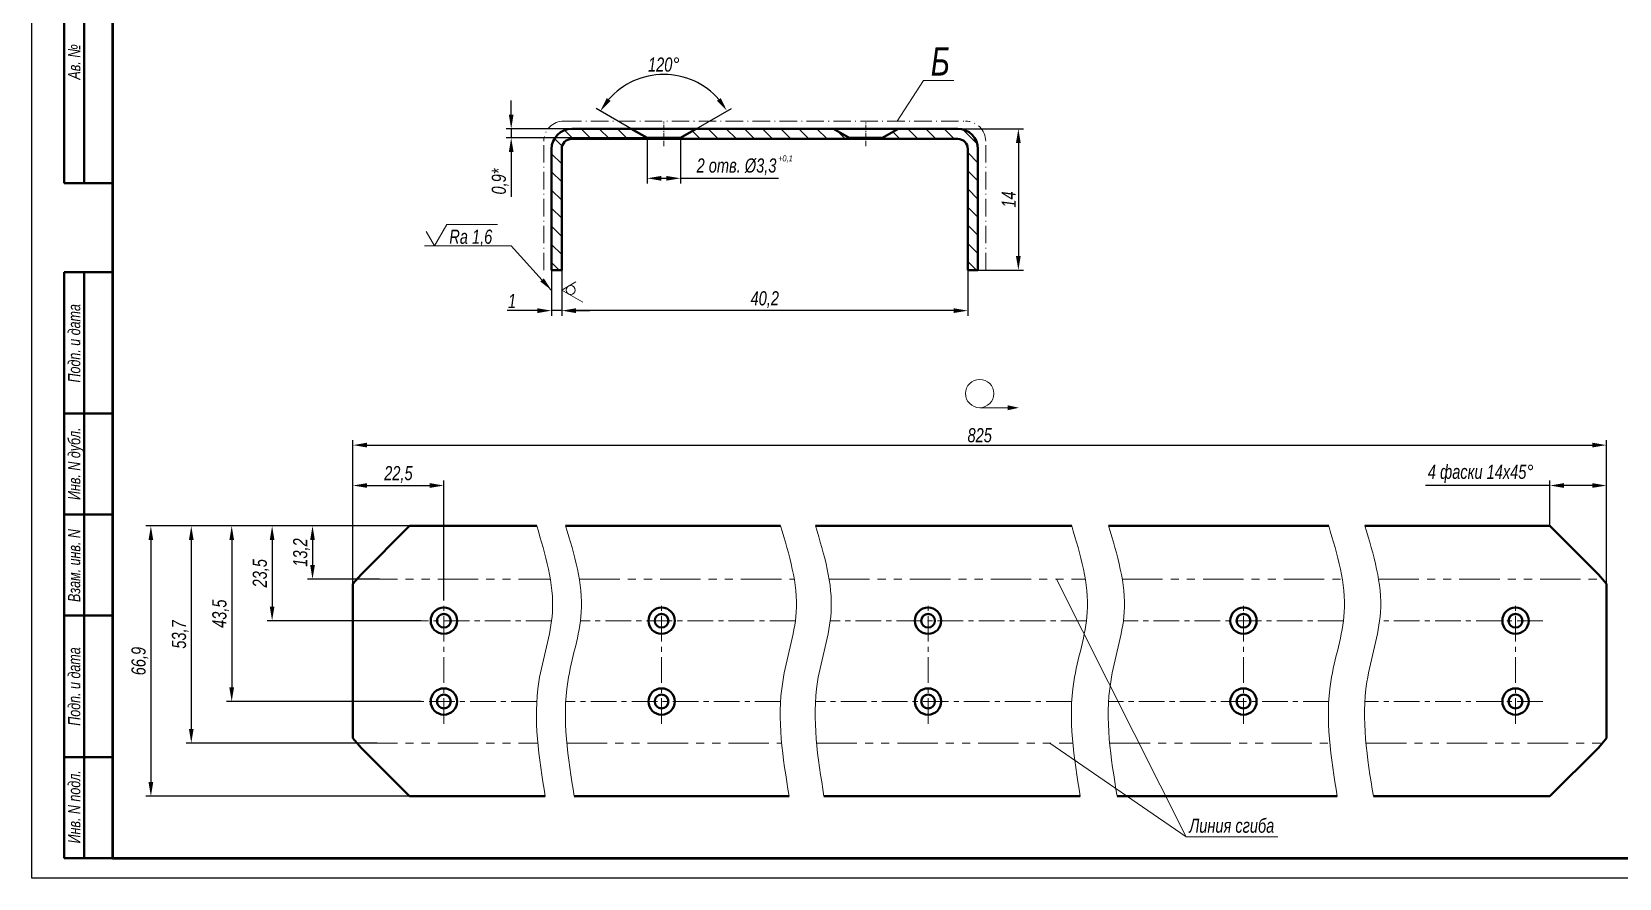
# Model space of a CAD drawing. Header units: millimetres. Extents: x 9978 to 17165, y -24193 to -22992.
# Drawn here: x 9977.6 to 10370.5, y -23412.2 to -23202.7 of the extents above; entities that cross this region are included whole.
import ezdxf

# ---------------------------------------------------------------- set-up
doc = ezdxf.new("R2010")
doc.units = ezdxf.units.MM
for name, pattern in [('LT_03', [20.32, 12.7, -2.54, 2.54, -2.54]), ('LT_04', [20, 10, -2, 2, -2, 2, -2]), ('LT_08', [10.16, 6.35, -1.27, 1.27, -1.27]), ('LT_09', [0.37, 0.24, -0.06, 0.01, -0.06])]:
    doc.linetypes.add(name, pattern=pattern)
for name, color, linetype, lineweight in [('Layer_01', 3, 'Continuous', 13), ('Layer_02', 5, 'LT_04', 13), ('Layer_05', 7, 'Continuous', 40), ('Layer_07', 3, 'Continuous', 13), ('Layer_08', 1, 'Continuous', 15), ('Layer_09', 6, 'Continuous', 15), ('Layer_10', 1, 'LT_03', 15), ('Layer_13', 1, 'Continuous', 13), ('Layer_15', 7, 'Continuous', 40), ('Layer_17', 7, 'Continuous', 50), ('Layer_18', 7, 'Continuous', 18)]:
    doc.layers.add(name, color=color, linetype=linetype, lineweight=lineweight)
doc.styles.add('Style_01', font='ARIALNI.TTF', dxfattribs={"width": 0.9, "height": 3.5})
doc.dimstyles.new('DimStyle_04', dxfattribs={"dimtxt": 3.5, "dimasz": 3.5, "dimexe": 1.25, "dimexo": 0, "dimtad": 1, "dimtxsty": 'Style_01', "dimcen": 2.5, "dimazin": 3, "dimtfac": 1, "dimtmove": 0, "dimatfit": 3})
doc.dimstyles.new('DimStyle_05', dxfattribs={"dimtxt": 3.5, "dimasz": 3.5, "dimexe": 1.25, "dimexo": 0, "dimtad": 1, "dimtxsty": 'Style_01', "dimcen": 0, "dimazin": 3, "dimtfac": 1, "dimtmove": 0, "dimatfit": 3})
pattern_1 = [(315, (0, -2.023), (2.24506403, 2.24506403), [])]

# ---------------------------------------------------------------- blocks, each defined once
blk = doc.blocks.new('Block_18')
at = {"layer": 'Layer_05', "linetype": 'Continuous'}
for p, q in [((8, 172), (8, 292)), ((13, 172), (13, 292)), ((8, 172), (20, 172)), ((8, 5), (8, 150)), ((8, 150), (20, 150)), ((13, 5), (13, 150)), ((8, 115), (20, 115)), ((8, 90), (20, 90)), ((8, 65), (20, 65)), ((8, 30), (20, 30)), ((8, 5), (20, 5))]:
    blk.add_line(p, q, dxfattribs=at)
at = {"layer": 'Layer_17', "lineweight": 25}
for p, q in [((0, 0), (0, 420)), ((594, 0), (0, 0))]:
    blk.add_line(p, q, dxfattribs=at)
at = {"layer": 'Layer_17'}
for p, q in [((20, 415), (20, 5)), ((20, 5), (589, 5))]:
    blk.add_line(p, q, dxfattribs=at)
at = {"layer": 'Layer_05', "linetype": 'Continuous', "lineweight": 25, "style": 'Style_01', "width": 0.9}
for s, p in [('Ав. №', (12, 197.66)), ('Подп. и дата', (12, 122.68)), ('Инв. N дубл.', (12, 93.62)), ('Взам. инв. N', (11.99, 68.36)), ('Подп. и дата', (12, 37.74)), ('Инв. N подл.', (12, 8.63))]:
    blk.add_text(s, height=3, rotation=90, dxfattribs=at).set_placement(p)
blk = doc.blocks.new('*D812')
at = {"layer": 'Defpoints', "color": 0, "ltscale": 0.5, "transparency": 16777216}
for p in [(10083.88, -23325.03), (10047.1, -23338.2), (10063.7, -23338.2)]:
    blk.add_point(p, dxfattribs=at)
at = {"layer": 'Layer_08', "color": 0, "lineweight": -2, "ltscale": 0.5, "transparency": 16777216}
for p, q in [((10083.88, -23325.03), (10045.85, -23325.03)), ((10047.1, -23328.53), (10047.1, -23334.7)), ((10063.7, -23338.2), (10045.85, -23338.2))]:
    blk.add_line(p, q, dxfattribs=at)
at = {"layer": 'Layer_08', "color": 0, "ltscale": 0.5, "transparency": 16777216}
for points in [[(10046.52, -23328.53), (10047.68, -23328.53), (10047.1, -23325.03)], [(10046.52, -23334.7), (10047.68, -23334.7), (10047.1, -23338.2)]]:
    blk.add_solid(points, dxfattribs=at)
at = {"layer": 'Layer_08', "color": 0, "ltscale": 0.5, "transparency": 16777216, "insert": (10044.37, -23331.61), "char_height": 3.5, "attachment_point": 5, "rotation": 90, "style": 'Style_01'}
blk.add_mtext('13,2', dxfattribs=at)
blk = doc.blocks.new('*D813')
at = {"layer": 'Defpoints', "color": 0, "ltscale": 0.5, "transparency": 16777216}
for p in [(10076.2, -23325.03), (10037.1, -23348.48), (10073.86, -23348.48)]:
    blk.add_point(p, dxfattribs=at)
at = {"layer": 'Layer_08', "color": 0, "lineweight": -2, "ltscale": 0.5, "transparency": 16777216}
for p, q in [((10076.2, -23325.03), (10035.85, -23325.03)), ((10037.1, -23328.53), (10037.1, -23344.98)), ((10073.86, -23348.48), (10035.85, -23348.48))]:
    blk.add_line(p, q, dxfattribs=at)
at = {"layer": 'Layer_08', "color": 0, "ltscale": 0.5, "transparency": 16777216}
for points in [[(10036.52, -23328.53), (10037.68, -23328.53), (10037.1, -23325.03)], [(10036.52, -23344.98), (10037.68, -23344.98), (10037.1, -23348.48)]]:
    blk.add_solid(points, dxfattribs=at)
at = {"layer": 'Layer_08', "color": 0, "ltscale": 0.5, "transparency": 16777216, "insert": (10034.37, -23336.75), "char_height": 3.5, "attachment_point": 5, "rotation": 90, "style": 'Style_01'}
blk.add_mtext('23,5', dxfattribs=at)
blk = doc.blocks.new('*D814')
at = {"layer": 'Defpoints', "color": 0, "ltscale": 0.5, "transparency": 16777216}
for p in [(10083.88, -23325.03), (10027.1, -23368.48), (10073.86, -23368.48)]:
    blk.add_point(p, dxfattribs=at)
at = {"layer": 'Layer_08', "color": 0, "lineweight": -2, "ltscale": 0.5, "transparency": 16777216}
for p, q in [((10083.88, -23325.03), (10025.85, -23325.03)), ((10027.1, -23328.53), (10027.1, -23364.98)), ((10073.86, -23368.48), (10025.85, -23368.48))]:
    blk.add_line(p, q, dxfattribs=at)
at = {"layer": 'Layer_08', "color": 0, "ltscale": 0.5, "transparency": 16777216}
for points in [[(10026.52, -23328.53), (10027.68, -23328.53), (10027.1, -23325.03)], [(10026.52, -23364.98), (10027.68, -23364.98), (10027.1, -23368.48)]]:
    blk.add_solid(points, dxfattribs=at)
at = {"layer": 'Layer_08', "color": 0, "ltscale": 0.5, "transparency": 16777216, "insert": (10024.37, -23346.75), "char_height": 3.5, "attachment_point": 5, "rotation": 90, "style": 'Style_01'}
blk.add_mtext('43,5', dxfattribs=at)
blk = doc.blocks.new('*D815')
at = {"layer": 'Defpoints', "color": 0, "ltscale": 0.5, "transparency": 16777216}
for p in [(10089.1, -23325.03), (10017.1, -23378.76), (10063.09, -23378.76)]:
    blk.add_point(p, dxfattribs=at)
at = {"layer": 'Layer_08', "color": 0, "lineweight": -2, "ltscale": 0.5, "transparency": 16777216}
for p, q in [((10089.1, -23325.03), (10015.85, -23325.03)), ((10017.1, -23328.53), (10017.1, -23375.26)), ((10063.09, -23378.76), (10015.85, -23378.76))]:
    blk.add_line(p, q, dxfattribs=at)
at = {"layer": 'Layer_08', "color": 0, "ltscale": 0.5, "transparency": 16777216}
for points in [[(10016.52, -23328.53), (10017.68, -23328.53), (10017.1, -23325.03)], [(10016.52, -23375.26), (10017.68, -23375.26), (10017.1, -23378.76)]]:
    blk.add_solid(points, dxfattribs=at)
at = {"layer": 'Layer_08', "color": 0, "ltscale": 0.5, "transparency": 16777216, "insert": (10014.37, -23351.89), "char_height": 3.5, "attachment_point": 5, "rotation": 90, "style": 'Style_01'}
blk.add_mtext('53,7', dxfattribs=at)
blk = doc.blocks.new('*D816')
at = {"layer": 'Defpoints', "color": 0, "ltscale": 0.5, "transparency": 16777216}
for p in [(10089.1, -23325.03), (10007.1, -23391.94), (10071.1, -23391.94)]:
    blk.add_point(p, dxfattribs=at)
at = {"layer": 'Layer_08', "color": 0, "lineweight": -2, "ltscale": 0.5, "transparency": 16777216}
for p, q in [((10089.1, -23325.03), (10005.85, -23325.03)), ((10007.1, -23328.53), (10007.1, -23388.44)), ((10071.1, -23391.94), (10005.85, -23391.94))]:
    blk.add_line(p, q, dxfattribs=at)
at = {"layer": 'Layer_08', "color": 0, "ltscale": 0.5, "transparency": 16777216}
for points in [[(10006.52, -23328.53), (10007.68, -23328.53), (10007.1, -23325.03)], [(10006.52, -23388.44), (10007.68, -23388.44), (10007.1, -23391.94)]]:
    blk.add_solid(points, dxfattribs=at)
at = {"layer": 'Layer_08', "color": 0, "ltscale": 0.5, "transparency": 16777216, "insert": (10004.37, -23358.48), "char_height": 3.5, "attachment_point": 5, "rotation": 90, "style": 'Style_01'}
blk.add_mtext('66,9', dxfattribs=at)
blk = doc.blocks.new('*D817')
at = {"layer": 'Defpoints', "color": 0, "ltscale": 0.5, "transparency": 16777216}
for p in [(10367.28, -23305.03), (10057.1, -23339.38), (10367.28, -23339.38)]:
    blk.add_point(p, dxfattribs=at)
at = {"layer": 'Layer_08', "color": 0, "lineweight": -2, "ltscale": 0.5, "transparency": 16777216}
for p, q in [((10057.1, -23339.38), (10057.1, -23303.78)), ((10060.6, -23305.03), (10363.78, -23305.03)), ((10367.28, -23339.38), (10367.28, -23303.78))]:
    blk.add_line(p, q, dxfattribs=at)
at = {"layer": 'Layer_08', "color": 0, "ltscale": 0.5, "transparency": 16777216}
for points in [[(10060.6, -23304.44), (10060.6, -23305.61), (10057.1, -23305.03)], [(10363.78, -23304.44), (10363.78, -23305.61), (10367.28, -23305.03)]]:
    blk.add_solid(points, dxfattribs=at)
at = {"layer": 'Layer_08', "color": 0, "ltscale": 0.5, "transparency": 16777216, "insert": (10212.19, -23302.61), "char_height": 3.5, "attachment_point": 5, "style": 'Style_01'}
blk.add_mtext('825', dxfattribs=at)
blk = doc.blocks.new('*D818')
at = {"layer": 'Defpoints', "color": 0, "ltscale": 0.5, "transparency": 16777216}
for p in [(10367.28, -23315.03), (10353.28, -23325.03), (10367.28, -23339.38)]:
    blk.add_point(p, dxfattribs=at)
at = {"layer": 'Layer_08', "color": 0, "lineweight": -2, "ltscale": 0.5, "transparency": 16777216}
for p, q in [((10353.28, -23325.03), (10353.28, -23313.78)), ((10367.28, -23339.38), (10367.28, -23313.78)), ((10353.28, -23315.03), (10322.53, -23315.03)), ((10363.78, -23315.03), (10356.78, -23315.03))]:
    blk.add_line(p, q, dxfattribs=at)
at = {"layer": 'Layer_08', "color": 0, "ltscale": 0.5, "transparency": 16777216}
for points in [[(10356.78, -23314.44), (10356.78, -23315.61), (10353.28, -23315.03)], [(10363.78, -23314.44), (10363.78, -23315.61), (10367.28, -23315.03)]]:
    blk.add_solid(points, dxfattribs=at)
at = {"layer": 'Layer_08', "color": 0, "ltscale": 0.5, "transparency": 16777216, "insert": (10336.16, -23312.16), "char_height": 3.5, "attachment_point": 5, "style": 'Style_01'}
blk.add_mtext('4 фаски 14x45%%D', dxfattribs=at)
blk = doc.blocks.new('*D819')
at = {"layer": 'Defpoints', "color": 0, "ltscale": 0.5, "transparency": 16777216}
for p in [(10079.6, -23315.03), (10057.1, -23342.64), (10079.6, -23343.46)]:
    blk.add_point(p, dxfattribs=at)
at = {"layer": 'Layer_08', "color": 0, "lineweight": -2, "ltscale": 0.5, "transparency": 16777216}
for p, q in [((10057.1, -23342.64), (10057.1, -23313.78)), ((10079.6, -23343.46), (10079.6, -23313.78)), ((10060.6, -23315.03), (10076.1, -23315.03))]:
    blk.add_line(p, q, dxfattribs=at)
at = {"layer": 'Layer_08', "color": 0, "ltscale": 0.5, "transparency": 16777216}
for points in [[(10060.6, -23314.44), (10060.6, -23315.61), (10057.1, -23315.03)], [(10076.1, -23314.44), (10076.1, -23315.61), (10079.6, -23315.03)]]:
    blk.add_solid(points, dxfattribs=at)
at = {"layer": 'Layer_08', "color": 0, "ltscale": 0.5, "transparency": 16777216, "insert": (10068.35, -23312.29), "char_height": 3.5, "attachment_point": 5, "style": 'Style_01'}
blk.add_mtext('22,5', dxfattribs=at)
blk = doc.blocks.new('*D820')
at = {"layer": 'Defpoints', "color": 0, "ltscale": 0.5, "transparency": 16777216}
for p in [(10205.26, -23226.75), (10211.76, -23261.75), (10221.76, -23261.75)]:
    blk.add_point(p, dxfattribs=at)
at = {"layer": 'Layer_08', "color": 0, "lineweight": -2, "ltscale": 0.5, "transparency": 16777216}
for p, q in [((10205.26, -23226.75), (10223.01, -23226.75)), ((10221.76, -23230.25), (10221.76, -23258.25)), ((10211.76, -23261.75), (10223.01, -23261.75))]:
    blk.add_line(p, q, dxfattribs=at)
at = {"layer": 'Layer_08', "color": 0, "ltscale": 0.5, "transparency": 16777216}
for points in [[(10221.17, -23230.25), (10222.34, -23230.25), (10221.76, -23226.75)], [(10221.17, -23258.25), (10222.34, -23258.25), (10221.76, -23261.75)]]:
    blk.add_solid(points, dxfattribs=at)
at = {"layer": 'Layer_08', "color": 0, "ltscale": 0.5, "transparency": 16777216, "insert": (10219.37, -23244.25), "char_height": 3.5, "attachment_point": 5, "rotation": 90, "style": 'Style_01'}
blk.add_mtext('14', dxfattribs=at)
blk = doc.blocks.new('*D821')
at = {"layer": 'Defpoints', "color": 0, "ltscale": 0.5, "transparency": 16777216}
for p in [(10108.76, -23261.75), (10209.26, -23261.75), (10108.76, -23271.75)]:
    blk.add_point(p, dxfattribs=at)
at = {"layer": 'Layer_08', "color": 0, "lineweight": -2, "ltscale": 0.5, "transparency": 16777216}
for p, q in [((10108.76, -23261.75), (10108.76, -23273)), ((10209.26, -23261.75), (10209.26, -23273)), ((10205.76, -23271.75), (10112.26, -23271.75))]:
    blk.add_line(p, q, dxfattribs=at)
at = {"layer": 'Layer_08', "color": 0, "ltscale": 0.5, "transparency": 16777216}
for points in [[(10112.26, -23271.17), (10112.26, -23272.34), (10108.76, -23271.75)], [(10205.76, -23271.17), (10205.76, -23272.34), (10209.26, -23271.75)]]:
    blk.add_solid(points, dxfattribs=at)
at = {"layer": 'Layer_08', "color": 0, "ltscale": 0.5, "transparency": 16777216, "insert": (10159.01, -23269.02), "char_height": 3.5, "attachment_point": 5, "style": 'Style_01'}
blk.add_mtext('40,2', dxfattribs=at)
blk = doc.blocks.new('*D822')
at = {"layer": 'Defpoints', "color": 0, "ltscale": 0.5, "transparency": 16777216}
for p in [(10106.26, -23261.75), (10108.76, -23261.75), (10106.26, -23271.75)]:
    blk.add_point(p, dxfattribs=at)
at = {"layer": 'Layer_08', "color": 0, "lineweight": -2, "ltscale": 0.5, "transparency": 16777216}
for p, q in [((10106.26, -23261.75), (10106.26, -23273)), ((10108.76, -23261.75), (10108.76, -23273)), ((10102.76, -23271.75), (10095.25, -23271.75)), ((10108.76, -23271.75), (10106.26, -23271.75)), ((10112.26, -23271.75), (10115.76, -23271.75))]:
    blk.add_line(p, q, dxfattribs=at)
at = {"layer": 'Layer_08', "color": 0, "ltscale": 0.5, "transparency": 16777216}
for points in [[(10102.76, -23271.17), (10102.76, -23272.34), (10106.26, -23271.75)], [(10112.26, -23271.17), (10112.26, -23272.34), (10108.76, -23271.75)]]:
    blk.add_solid(points, dxfattribs=at)
at = {"layer": 'Layer_08', "color": 0, "ltscale": 0.5, "transparency": 16777216, "insert": (10096.48, -23269.37), "char_height": 3.5, "attachment_point": 5, "style": 'Style_01'}
blk.add_mtext('1', dxfattribs=at)
blk = doc.blocks.new('*D823')
at = {"layer": 'Defpoints', "color": 0, "ltscale": 0.5, "transparency": 16777216}
for p in [(10140.19, -23214.39), (10125.98, -23226.75), (10142.03, -23226.75), (10129.88, -23229), (10138.13, -23229)]:
    blk.add_point(p, dxfattribs=at)
at = {"layer": 'Layer_08', "color": 0, "lineweight": -2, "ltscale": 0.5, "transparency": 16777216}
for p, q in [((10125.98, -23226.75), (10117.26, -23221.72)), ((10142.03, -23226.75), (10150.75, -23221.72))]:
    blk.add_line(p, q, dxfattribs=at)
blk.add_arc((10134.01, -23231.38), 18.09, 41.1037, 138.8963, dxfattribs=at)
at = {"layer": 'Layer_08', "color": 0, "ltscale": 0.5, "transparency": 16777216}
for points in [[(10120.85, -23219.83), (10119.9, -23219.15), (10118.34, -23222.34)], [(10148.11, -23219.15), (10147.16, -23219.83), (10149.67, -23222.34)]]:
    blk.add_solid(points, dxfattribs=at)
at = {"layer": 'Layer_08', "color": 0, "ltscale": 0.5, "transparency": 16777216, "insert": (10134.01, -23210.88), "char_height": 3.5, "attachment_point": 5, "style": 'Style_01'}
blk.add_mtext('120°', dxfattribs=at)
blk = doc.blocks.new('*D824')
at = {"layer": 'Defpoints', "color": 0, "ltscale": 0.5, "transparency": 16777216}
for p in [(10125.98, -23226.75), (10096.26, -23229), (10129.88, -23229)]:
    blk.add_point(p, dxfattribs=at)
at = {"layer": 'Layer_08', "color": 0, "lineweight": -2, "ltscale": 0.5, "transparency": 16777216}
for p, q in [((10096.26, -23223.25), (10096.26, -23219.75)), ((10125.98, -23226.75), (10095.01, -23226.75)), ((10096.26, -23226.75), (10096.26, -23229)), ((10129.88, -23229), (10095.01, -23229)), ((10096.26, -23232.5), (10096.26, -23243.59))]:
    blk.add_line(p, q, dxfattribs=at)
at = {"layer": 'Layer_08', "color": 0, "ltscale": 0.5, "transparency": 16777216}
for points in [[(10095.67, -23223.25), (10096.84, -23223.25), (10096.26, -23226.75)], [(10095.67, -23232.5), (10096.84, -23232.5), (10096.26, -23229)]]:
    blk.add_solid(points, dxfattribs=at)
at = {"layer": 'Layer_08', "color": 0, "ltscale": 0.5, "transparency": 16777216, "insert": (10093.52, -23239.8), "char_height": 3.5, "attachment_point": 5, "rotation": 90, "style": 'Style_01'}
blk.add_mtext('0,9*', dxfattribs=at)
blk = doc.blocks.new('*D825')
at = {"layer": 'Defpoints', "color": 0, "ltscale": 0.5, "transparency": 16777216}
for p in [(10129.88, -23229.25), (10138.13, -23229.25), (10138.13, -23239)]:
    blk.add_point(p, dxfattribs=at)
at = {"layer": 'Layer_08', "color": 0, "lineweight": -2, "ltscale": 0.5, "transparency": 16777216}
for p, q in [((10129.88, -23229.25), (10129.88, -23240.25)), ((10138.13, -23229.25), (10138.13, -23240.25)), ((10133.38, -23239), (10134.63, -23239)), ((10138.13, -23239), (10162.41, -23239))]:
    blk.add_line(p, q, dxfattribs=at)
at = {"layer": 'Layer_08', "color": 0, "ltscale": 0.5, "transparency": 16777216}
for points in [[(10133.38, -23238.42), (10133.38, -23239.59), (10129.88, -23239)], [(10134.63, -23238.42), (10134.63, -23239.59), (10138.13, -23239)]]:
    blk.add_solid(points, dxfattribs=at)
at = {"layer": 'Layer_08', "color": 0, "ltscale": 0.5, "transparency": 16777216, "insert": (10152.02, -23236.16), "char_height": 3.5, "attachment_point": 5, "style": 'Style_01'}
blk.add_mtext('2 отв. %%C3,3', dxfattribs=at)
blk = doc.blocks.new('A$C57cbd612')
at = {"color": 1, "lineweight": 13, "ltscale": 0.303109}
blk.add_line((0, 0), (3.03, 5.25), dxfattribs=at)
at = {"color": 1, "lineweight": 13, "ltscale": 0.141451}
blk.add_line((0, 0), (-2.02, 3.5), dxfattribs=at)
at = {"layer": 'Layer_10'}
blk.add_line((3.03, 5.25), (15.58, 5.25), dxfattribs=at)

msp = doc.modelspace()

# ---------------------------------------------------------------- hatches: boundary and pattern name
at = {"layer": 'Layer_18'}
h = msp.add_hatch(dxfattribs=at)
h.set_pattern_fill('ANSI31', color=256, angle=-90, style=0)
h.set_pattern_definition(pattern_1)
edge = h.paths.add_edge_path(flags=0)
edge.add_line((10106.255, -23261.753), (10108.755, -23261.753))
edge.add_line((10108.755, -23261.753), (10108.755, -23231.753))
edge.add_arc((10111.255, -23231.753), 2.5, 90, 180, ccw=False)
edge.add_line((10111.255, -23229.253), (10129.755, -23229.253))
edge.add_line((10129.755, -23229.253), (10129.755, -23229.003))
edge.add_line((10129.755, -23229.003), (10125.858, -23226.753))
edge.add_line((10125.858, -23226.753), (10111.255, -23226.753))
edge.add_arc((10111.255, -23231.753), 5, 90, 180)
edge.add_line((10106.255, -23231.753), (10106.255, -23261.753))
h = msp.add_hatch(dxfattribs=at)
h.set_pattern_fill('ANSI31', color=256, angle=-90, style=0)
h.set_pattern_definition(pattern_1)
h.paths.add_polyline_path([(10179.88, -23229.253), (10179.88, -23229.003), (10175.983, -23226.753), (10142.152, -23226.753), (10138.255, -23229.003), (10138.255, -23229.253)])
h = msp.add_hatch(dxfattribs=at)
h.set_pattern_fill('ANSI31', color=256, angle=-90, style=0)
h.set_pattern_definition(pattern_1)
edge = h.paths.add_edge_path()
edge.add_arc((10206.755, -23231.753), 2.5, 0, 90, ccw=False)
edge.add_line((10209.255, -23231.753), (10209.255, -23261.753))
edge.add_line((10209.255, -23261.753), (10211.755, -23261.753))
edge.add_line((10211.755, -23261.753), (10211.755, -23231.753))
edge.add_arc((10206.755, -23231.753), 5, 0, 90)
edge.add_line((10206.755, -23226.753), (10192.027, -23226.753))
edge.add_line((10192.027, -23226.753), (10188.13, -23229.003))
edge.add_line((10188.13, -23229.003), (10188.13, -23229.253))
edge.add_line((10188.13, -23229.253), (10206.755, -23229.253))

# ---------------------------------------------------------------- linework, layer by layer
at = {"layer": 'Layer_01'}
msp.add_line((10212.191, -23295.777), (10219.095, -23295.784), dxfattribs=at)
msp.add_circle((10212.191, -23292.271), 3.505, dxfattribs=at)
msp.add_solid([(10219.095, -23296.4), (10221.916, -23295.788), (10219.095, -23295.169)], dxfattribs=at)
at = {"layer": 'Layer_02'}
for p, q in [((10058.101, -23338.204), (10105.963, -23338.204)), ((10113.116, -23338.204), (10166.296, -23338.204)), ((10174.928, -23338.204), (10238.332, -23338.204)), ((10247.461, -23338.204), (10301.93, -23338.204)), ((10310.879, -23338.204), (10366.282, -23338.204)), ((10058.101, -23378.76), (10102.865, -23378.76)), ((10110.017, -23378.76), (10163.198, -23378.76)), ((10171.83, -23378.76), (10235.233, -23378.76)), ((10244.363, -23378.76), (10298.831, -23378.76)), ((10307.78, -23378.76), (10366.282, -23378.76))]:
    msp.add_line(p, q, dxfattribs=at)
at = {"layer": 'Layer_08'}
for p, q in [((10074.802, -23255.681), (10096.293, -23255.681)), ((10096.293, -23255.681), (10106.255, -23266.733))]:
    msp.add_line(p, q, dxfattribs=at)
msp.add_solid([(10104.328, -23263.754), (10103.466, -23264.54), (10106.255, -23266.733)], dxfattribs=at)
at = {"layer": 'Layer_09', "ltscale": 0.5}
msp.add_line((10198.247, -23214.828), (10198.547, -23214.828), dxfattribs=at)
at = {"layer": 'Layer_09', "linetype": 'LT_09', "ltscale": 18.018019}
for p, q in [((10109.33, -23224.828), (10208.68, -23224.828)), ((10104.33, -23261.753), (10104.33, -23229.828)), ((10213.68, -23261.753), (10213.68, -23229.828))]:
    msp.add_line(p, q, dxfattribs=at)
at = {"layer": 'Layer_09', "linetype": 'LT_08', "ltscale": 0.2}
for p, q in [((10134.005, -23231.068), (10134.005, -23224.897)), ((10184.005, -23231.068), (10184.005, -23224.897))]:
    msp.add_line(p, q, dxfattribs=at)
at = {"layer": 'Layer_09', "lineweight": 13, "ltscale": 0.141451}
msp.add_line((10108.755, -23266.652), (10112.255, -23264.631), dxfattribs=at)
at = {"layer": 'Layer_09', "lineweight": 13, "ltscale": 0.303109}
msp.add_line((10108.755, -23266.652), (10114.005, -23269.683), dxfattribs=at)
at = {"layer": 'Layer_09'}
for p, q in [((10231.165, -23338.204), (10263.264, -23401.938)), ((10263.264, -23401.938), (10229.518, -23378.76))]:
    msp.add_line(p, q, dxfattribs=at)
at = {"layer": 'Layer_09', "linetype": 'LT_08'}
for p, q in [((10079.601, -23373.99), (10079.601, -23343.459)), ((10133.48, -23373.99), (10133.48, -23343.459)), ((10199.406, -23373.99), (10199.406, -23343.459)), ((10277.469, -23373.99), (10277.469, -23343.459)), ((10344.782, -23373.99), (10344.782, -23343.459)), ((10106.244, -23348.482), (10073.86, -23348.482)), ((10166.577, -23348.482), (10113.396, -23348.482)), ((10238.612, -23348.482), (10175.209, -23348.482)), ((10302.21, -23348.482), (10247.742, -23348.482)), ((10351.532, -23348.482), (10311.159, -23348.482)), ((10102.594, -23368.482), (10073.86, -23368.482)), ((10162.928, -23368.482), (10109.747, -23368.482)), ((10234.963, -23368.482), (10171.559, -23368.482)), ((10298.561, -23368.482), (10244.092, -23368.482)), ((10351.532, -23368.482), (10307.51, -23368.482))]:
    msp.add_line(p, q, dxfattribs=at)
at = {"layer": 'Layer_09', "ltscale": 0.5}
for points in [[(10191.751, -23224.828), (10198.247, -23214.828)], [(10198.547, -23214.828), (10205.823, -23214.828)]]:
    msp.add_lwpolyline(points, dxfattribs=at)
at = {"layer": 'Layer_09'}
msp.add_lwpolyline([(10285.955, -23401.938), (10263.264, -23401.938)], dxfattribs=at)
at = {"layer": 'Layer_09', "lineweight": 13}
msp.add_circle((10110.985, -23266.661), 1.098, dxfattribs=at)
at = {"layer": 'Layer_09', "linetype": 'LT_09', "ltscale": 18.018019}
for centre, start, end in [((10109.33, -23229.828), 90, 180), ((10208.68, -23229.828), 0, 90)]:
    msp.add_arc(centre, 5, start, end, dxfattribs=at)
at = {"layer": 'Layer_09', "ltscale": 0.5}
for points in [[(10102.584, -23325.026), (10104.74, -23332.151), (10108.639, -23345.035), (10100.683, -23367.058), (10103.16, -23382.431), (10104.692, -23391.938)], [(10109.736, -23325.026), (10111.893, -23332.151), (10115.792, -23345.035), (10107.836, -23367.058), (10110.313, -23382.431), (10111.845, -23391.938)], [(10162.917, -23325.026), (10165.073, -23332.151), (10168.973, -23345.035), (10161.017, -23367.058), (10163.494, -23382.431), (10165.025, -23391.938)], [(10171.549, -23325.026), (10173.705, -23332.151), (10177.604, -23345.035), (10169.649, -23367.058), (10172.126, -23382.431), (10173.657, -23391.938)], [(10234.952, -23325.026), (10237.109, -23332.151), (10241.008, -23345.035), (10233.052, -23367.058), (10235.529, -23382.431), (10237.061, -23391.938)], [(10244.082, -23325.026), (10246.238, -23332.151), (10250.137, -23345.035), (10242.181, -23367.058), (10244.658, -23382.431), (10246.19, -23391.938)], [(10298.55, -23325.026), (10300.707, -23332.151), (10304.606, -23345.035), (10296.65, -23367.058), (10299.127, -23382.431), (10300.659, -23391.938)], [(10307.499, -23325.026), (10309.656, -23332.151), (10313.555, -23345.035), (10305.599, -23367.058), (10308.076, -23382.431), (10309.608, -23391.938)]]:
    msp.add_open_spline(points, degree=3, knots=[0, 0, 0, 0, 21.688876, 39.2188307, 67.6244709, 67.6244709, 67.6244709, 67.6244709], dxfattribs=at)
at = {"layer": 'Layer_15', "linetype": 'Continuous'}
for p, q in [((10111.255, -23226.753), (10125.983, -23226.753)), ((10125.983, -23226.753), (10129.88, -23229.003)), ((10125.983, -23226.753), (10142.027, -23226.753)), ((10138.13, -23229.003), (10142.027, -23226.753)), ((10142.027, -23226.753), (10175.983, -23226.753)), ((10175.983, -23226.753), (10179.88, -23229.003)), ((10175.983, -23226.753), (10192.027, -23226.753)), ((10188.13, -23229.003), (10192.027, -23226.753)), ((10192.027, -23226.753), (10206.755, -23226.753)), ((10106.255, -23261.753), (10106.255, -23231.753)), ((10108.755, -23261.753), (10108.755, -23231.753)), ((10111.255, -23229.253), (10129.88, -23229.253)), ((10129.88, -23229.003), (10129.88, -23229.253)), ((10138.13, -23229.003), (10129.88, -23229.003)), ((10138.13, -23229.253), (10129.88, -23229.253)), ((10138.13, -23229.253), (10138.13, -23229.003)), ((10138.13, -23229.253), (10179.88, -23229.253)), ((10179.88, -23229.003), (10179.88, -23229.253)), ((10188.13, -23229.003), (10179.88, -23229.003)), ((10188.13, -23229.253), (10179.88, -23229.253)), ((10188.13, -23229.253), (10188.13, -23229.003)), ((10188.13, -23229.253), (10206.755, -23229.253)), ((10209.255, -23231.753), (10209.255, -23261.753)), ((10211.755, -23231.753), (10211.755, -23261.753)), ((10108.755, -23261.753), (10106.255, -23261.753)), ((10211.755, -23261.753), (10209.255, -23261.753)), ((10059.101, -23337.026), (10071.101, -23325.026)), ((10071.101, -23325.026), (10102.584, -23325.026)), ((10109.736, -23325.026), (10162.917, -23325.026)), ((10171.549, -23325.026), (10234.952, -23325.026)), ((10244.082, -23325.026), (10298.55, -23325.026)), ((10307.499, -23325.026), (10353.282, -23325.026)), ((10365.282, -23337.026), (10353.282, -23325.026)), ((10059.101, -23337.026), (10057.101, -23339.382)), ((10367.282, -23339.382), (10365.282, -23337.026)), ((10057.101, -23339.382), (10057.101, -23377.582)), ((10367.282, -23339.382), (10367.282, -23377.582)), ((10057.101, -23377.582), (10059.101, -23379.938)), ((10059.101, -23379.938), (10071.101, -23391.938)), ((10365.282, -23379.938), (10353.282, -23391.938)), ((10365.282, -23379.938), (10367.282, -23377.582)), ((10071.101, -23391.938), (10104.692, -23391.938)), ((10111.845, -23391.938), (10165.025, -23391.938)), ((10173.657, -23391.938), (10237.061, -23391.938)), ((10246.19, -23391.938), (10300.659, -23391.938)), ((10309.608, -23391.938), (10353.282, -23391.938))]:
    msp.add_line(p, q, dxfattribs=at)
for centre, radius in [((10079.601, -23348.482), 3.259), ((10133.48, -23348.482), 3.259), ((10199.406, -23348.482), 3.259), ((10277.469, -23348.482), 3.259), ((10344.782, -23348.482), 3.259), ((10079.601, -23348.482), 1.7), ((10133.48, -23348.482), 1.7), ((10199.406, -23348.482), 1.7), ((10277.469, -23348.482), 1.7), ((10344.782, -23348.482), 1.7), ((10079.601, -23368.482), 3.259), ((10133.48, -23368.482), 3.259), ((10199.406, -23368.482), 3.259), ((10277.469, -23368.482), 3.259), ((10344.782, -23368.482), 3.259), ((10079.601, -23368.482), 1.7), ((10133.48, -23368.482), 1.7), ((10199.406, -23368.482), 1.7), ((10277.469, -23368.482), 1.7), ((10344.782, -23368.482), 1.7)]:
    msp.add_circle(centre, radius, dxfattribs=at)
for centre, radius, start, end in [((10111.255, -23231.753), 5, 90, 180), ((10206.755, -23231.753), 5, 0, 90), ((10111.255, -23231.753), 2.5, 90, 180), ((10206.755, -23231.753), 2.5, 0, 90)]:
    msp.add_arc(centre, radius, start, end, dxfattribs=at)

# ---------------------------------------------------------------- block references
at = {"layer": 'Layer_08', "ltscale": 0.5}
msp.add_blockref('Block_18', (9977.621, -23412.221), dxfattribs=at)
at = {"layer": 'Layer_08'}
msp.add_blockref('A$C57cbd612', (10077.271, -23255.681), dxfattribs=at)

# ---------------------------------------------------------------- texts
at = {"layer": 'Layer_01', "style": 'Style_01', "width": 0.9}
msp.add_text('Б', height=7, dxfattribs=at).set_placement((10200.095, -23213.568))
at = {"layer": 'Layer_01', "insert": (10285.085, -23401.003), "char_height": 3.5, "width": 195.13822, "attachment_point": 9, "style": 'Style_01'}
msp.add_mtext('Линия сгиба', dxfattribs=at)
at = {"layer": 'Layer_07', "linetype": 'Continuous', "style": 'Style_01', "width": 0.9}
msp.add_text('Rа 1,6', height=3.5, dxfattribs=at).set_placement((10080.948, -23255.205))
at = {"layer": 'Layer_13', "style": 'Style_01', "width": 0.9}
msp.add_text('+0,1', height=1.5, dxfattribs=at).set_placement((10162.291, -23234.821))

# ---------------------------------------------------------------- dimensions: what is measured, and where the dimension line sits
at = {"layer": 'Layer_08', "ltscale": 0.5}
dim = msp.add_angular_dim_2l(base=(10140.192, -23214.387), line1=((10138.13, -23229.003), (10142.027, -23226.753)), line2=((10125.983, -23226.753), (10129.88, -23229.003)), dimstyle='DimStyle_04', dxfattribs=at)
dim.commit()
dim.dimension.update_dxf_attribs({"geometry": '*D823', "text_midpoint": (10134.005, -23210.884)})
for base, p1, p2, text, dimstyle, picture, middle in [((10096.255, -23229.003), (10125.983, -23226.753), (10129.88, -23229.003), '0,9*', 'DimStyle_05', '*D824', (10093.52, -23239.797)), ((10221.755, -23261.753), (10205.256, -23226.753), (10211.755, -23261.753), '14', 'DimStyle_04', '*D820', (10219.373, -23244.253)), ((10007.101, -23391.938), (10089.096, -23325.026), (10071.101, -23391.938), '66,9', 'DimStyle_04', '*D816', (10004.365, -23358.482)), ((10017.101, -23378.76), (10089.096, -23325.026), (10063.085, -23378.76), '53,7', 'DimStyle_04', '*D815', (10014.365, -23351.893)), ((10027.101, -23368.482), (10083.881, -23325.026), (10073.86, -23368.482), '43,5', 'DimStyle_04', '*D814', (10024.365, -23346.754)), ((10037.101, -23348.482), (10076.204, -23325.026), (10073.86, -23348.482), '23,5', 'DimStyle_04', '*D813', (10034.365, -23336.754)), ((10047.101, -23338.204), (10083.881, -23325.026), (10063.703, -23338.204), '13,2', 'DimStyle_04', '*D812', (10044.365, -23331.615))]:
    dim = msp.add_linear_dim(base=base, p1=p1, p2=p2, angle=90, text=text, dimstyle=dimstyle, dxfattribs=at)
    dim.commit()
    dim.dimension.update_dxf_attribs({"geometry": picture, "text_midpoint": middle})
for base, p1, p2, text, dimstyle, picture, middle in [((10138.13, -23239.003), (10129.88, -23229.253), (10138.13, -23229.253), '2 отв. %%C3,3', 'DimStyle_05', '*D825', (10152.021, -23239.003)), ((10106.255, -23271.753), (10108.755, -23261.753), (10106.255, -23261.753), '1', 'DimStyle_04', '*D822', (10096.476, -23271.753)), ((10108.755, -23271.753), (10209.255, -23261.753), (10108.755, -23261.753), '40,2', 'DimStyle_04', '*D821', (10159.005, -23271.753)), ((10367.282, -23315.026), (10353.282, -23325.026), (10367.282, -23339.382), '4 фаски <>x45%%D', 'DimStyle_04', '*D818', (10336.158, -23315.026))]:
    dim = msp.add_linear_dim(base=base, p1=p1, p2=p2, text=text, dimstyle=dimstyle, dxfattribs=at)
    dim.commit()
    dim.dimension.update_dxf_attribs({"geometry": picture, "text_midpoint": middle, "dimtype": 160})
dim = msp.add_linear_dim(base=(10367.282, -23305.026), p1=(10057.101, -23339.382), p2=(10367.282, -23339.382), text='825', dimstyle='DimStyle_04', dxfattribs=at)
dim.commit()
dim.dimension.update_dxf_attribs({"geometry": '*D817', "text_midpoint": (10212.191, -23302.614)})
dim = msp.add_linear_dim(base=(10079.601, -23315.026), p1=(10057.101, -23342.638), p2=(10079.601, -23343.459), dimstyle='DimStyle_04', dxfattribs=at)
dim.commit()
dim.dimension.update_dxf_attribs({"geometry": '*D819', "text_midpoint": (10068.351, -23312.29)})

doc.saveas('drawing.dxf')
